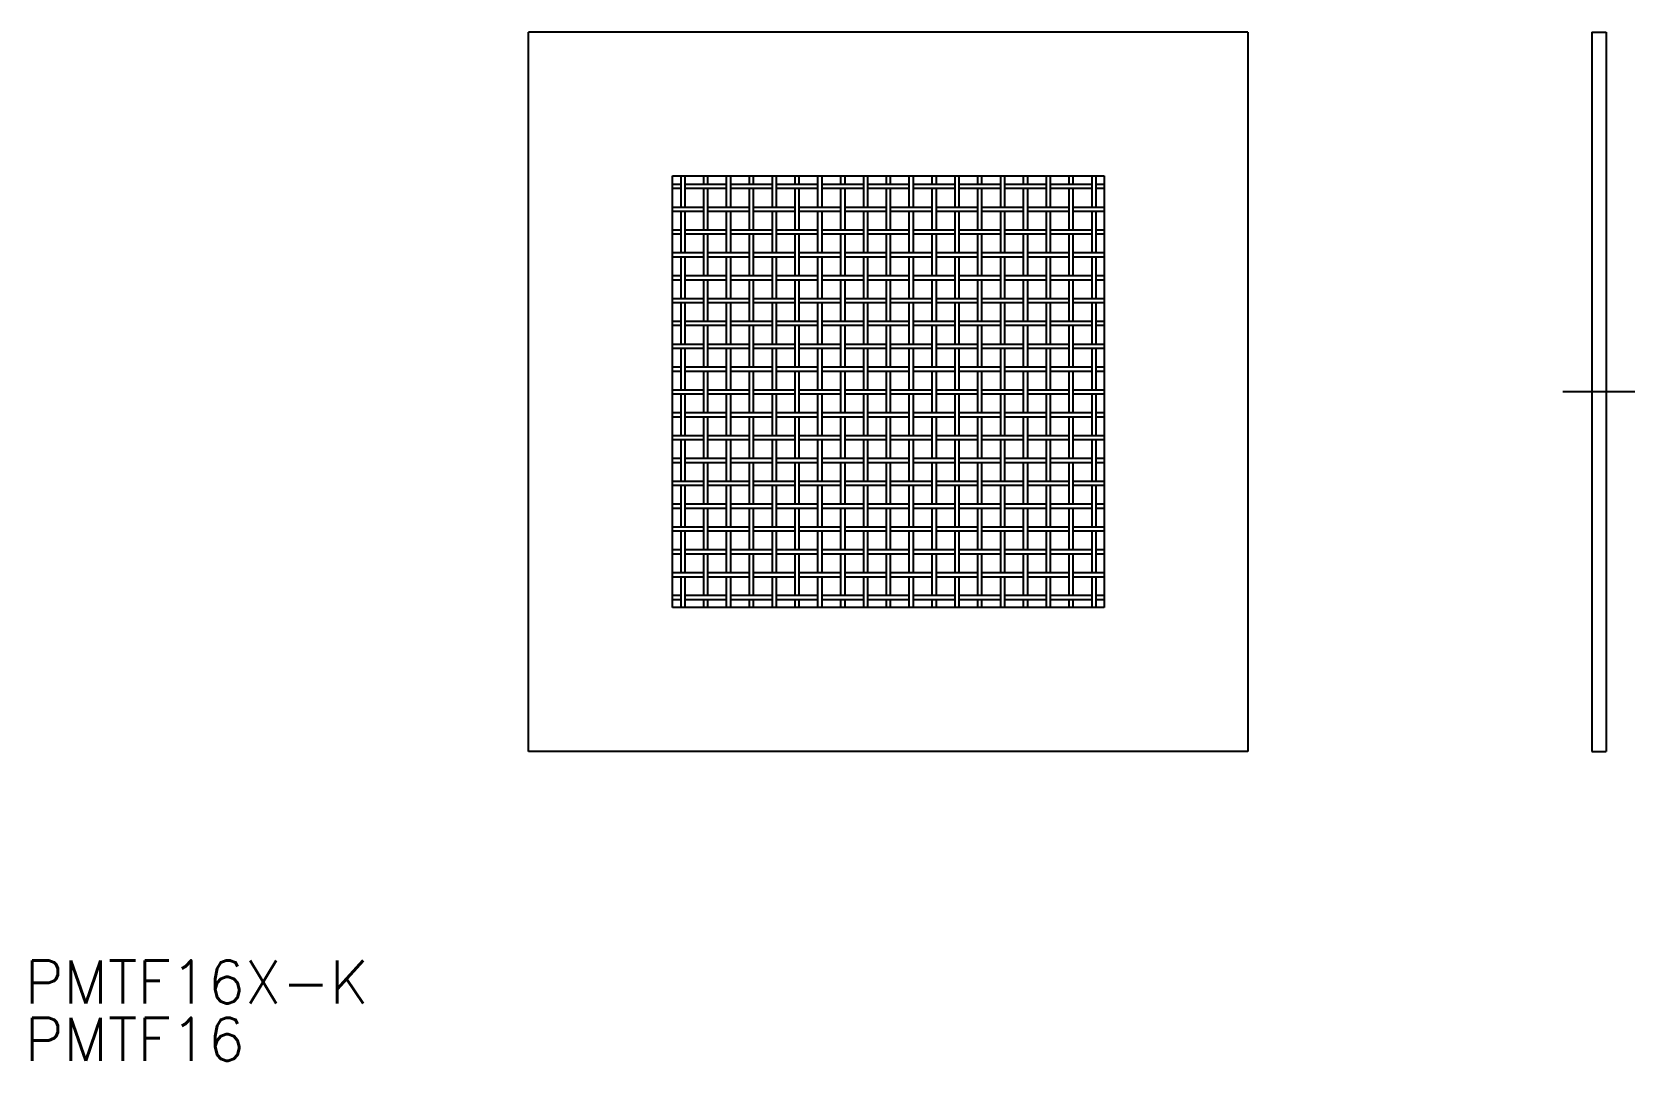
# Model space of a CAD drawing. Extents: x 1 to 112, y 0 to 71.
import ezdxf

# ---------------------------------------------------------------- set-up
doc = ezdxf.new("R2010")
doc.units = 0
doc.linetypes.add('CENTER', pattern=[50.8, 31.75, -6.35, 6.35, -6.35])
doc.layers.get('0').update_dxf_attribs({"linetype": 'CONTINUOUS'})
doc.layers.add('CENTER', color=1, linetype='CENTER')
doc.styles.get("Standard").update_dxf_attribs({"font": 'txt.shx', "height": 3, "bigfont": 'bigfont.shx'})

# ---------------------------------------------------------------- blocks, each defined once
blk = doc.blocks.new('*U3')
at = {"color": 7, "linetype": 'CONTINUOUS'}
blk.add_text('PMTF16X-K', height=3, dxfattribs=at).set_placement((0, 3.99))
blk = doc.blocks.new('*U4')
at = {"color": 7, "linetype": 'CONTINUOUS'}
blk.add_text('PMTF16', height=3, dxfattribs=at).set_placement((0, 0))

msp = doc.modelspace()

# ---------------------------------------------------------------- linework, layer by layer
at = {"color": 7, "linetype": 'CONTINUOUS'}
for p, q in [((85.03, 71.5), (35.03, 71.5)), ((35.03, 21.5), (35.03, 71.5)), ((85.03, 71.5), (85.03, 21.5)), ((108.93, 71.5), (108.93, 21.5)), ((108.93, 71.5), (109.93, 71.5)), ((109.93, 71.5), (109.93, 21.5)), ((45.03, 61.5), (75.03, 61.5)), ((45.03, 31.5), (45.03, 61.5)), ((45.6, 61.5), (45.6, 59.34)), ((45.89, 61.5), (45.89, 59.34)), ((47.18, 61.5), (47.18, 60.93)), ((47.47, 61.5), (47.47, 60.93)), ((48.77, 61.5), (48.77, 59.34)), ((49.06, 61.5), (49.06, 59.34)), ((50.36, 61.5), (50.36, 60.93)), ((50.65, 61.5), (50.65, 60.93)), ((51.95, 61.5), (51.95, 59.34)), ((52.24, 61.5), (52.24, 59.34)), ((53.53, 61.5), (53.53, 60.93)), ((53.82, 61.5), (53.82, 60.93)), ((55.12, 61.5), (55.12, 59.34)), ((55.41, 61.5), (55.41, 59.34)), ((56.71, 61.5), (56.71, 60.93)), ((57, 61.5), (57, 60.93)), ((58.3, 61.5), (58.3, 59.34)), ((58.59, 61.5), (58.59, 59.34)), ((59.88, 61.5), (59.88, 60.93)), ((60.17, 61.5), (60.17, 60.93)), ((61.47, 61.5), (61.47, 59.34)), ((61.76, 61.5), (61.76, 59.34)), ((63.06, 61.5), (63.06, 60.93)), ((63.35, 61.5), (63.35, 60.93)), ((64.65, 61.5), (64.65, 59.34)), ((64.94, 61.5), (64.94, 59.34)), ((66.23, 61.5), (66.23, 60.93)), ((66.52, 61.5), (66.52, 60.93)), ((67.82, 61.5), (67.82, 59.34)), ((68.11, 61.5), (68.11, 59.34)), ((69.41, 61.5), (69.41, 60.93)), ((69.7, 61.5), (69.7, 60.93)), ((71, 61.5), (71, 59.34)), ((71.29, 61.5), (71.29, 59.34)), ((72.58, 61.5), (72.58, 60.93)), ((72.87, 61.5), (72.87, 60.93)), ((74.17, 61.5), (74.17, 59.34)), ((74.46, 61.5), (74.46, 59.34)), ((75.03, 61.5), (75.03, 31.5)), ((45.03, 60.93), (45.6, 60.93)), ((45.03, 60.64), (45.6, 60.64)), ((45.89, 60.93), (48.77, 60.93)), ((45.89, 60.64), (48.77, 60.64)), ((47.18, 60.64), (47.18, 57.76)), ((47.47, 60.64), (47.47, 57.76)), ((49.06, 60.93), (51.95, 60.93)), ((49.06, 60.64), (51.95, 60.64)), ((50.36, 60.64), (50.36, 57.76)), ((50.65, 60.64), (50.65, 57.76)), ((52.24, 60.93), (55.12, 60.93)), ((52.24, 60.64), (55.12, 60.64)), ((53.53, 60.64), (53.53, 57.76)), ((53.82, 60.64), (53.82, 57.76)), ((55.41, 60.93), (58.3, 60.93)), ((55.41, 60.64), (58.3, 60.64)), ((56.71, 60.64), (56.71, 57.76)), ((57, 60.64), (57, 57.76)), ((58.59, 60.93), (61.47, 60.93)), ((58.59, 60.64), (61.47, 60.64)), ((59.88, 60.64), (59.88, 57.76)), ((60.17, 60.64), (60.17, 57.76)), ((61.76, 60.93), (64.65, 60.93)), ((61.76, 60.64), (64.65, 60.64)), ((63.06, 60.64), (63.06, 57.76)), ((63.35, 60.64), (63.35, 57.76)), ((64.94, 60.93), (67.82, 60.93)), ((64.94, 60.64), (67.82, 60.64)), ((66.23, 60.64), (66.23, 57.76)), ((66.52, 60.64), (66.52, 57.76)), ((68.11, 60.93), (71, 60.93)), ((68.11, 60.64), (71, 60.64)), ((69.41, 60.64), (69.41, 57.76)), ((69.7, 60.64), (69.7, 57.76)), ((71.29, 60.93), (74.17, 60.93)), ((71.29, 60.64), (74.17, 60.64)), ((72.58, 60.64), (72.58, 57.76)), ((72.87, 60.64), (72.87, 57.76)), ((74.46, 60.93), (75.03, 60.93)), ((74.46, 60.64), (75.03, 60.64)), ((45.03, 59.34), (47.18, 59.34)), ((45.03, 59.05), (47.18, 59.05)), ((45.6, 59.05), (45.6, 56.17)), ((45.89, 59.05), (45.89, 56.17)), ((47.47, 59.34), (50.36, 59.34)), ((47.47, 59.05), (50.36, 59.05)), ((48.77, 59.05), (48.77, 56.17)), ((49.06, 59.05), (49.06, 56.17)), ((50.65, 59.34), (53.53, 59.34)), ((50.65, 59.05), (53.53, 59.05)), ((51.95, 59.05), (51.95, 56.17)), ((52.24, 59.05), (52.24, 56.17)), ((53.82, 59.34), (56.71, 59.34)), ((53.82, 59.05), (56.71, 59.05)), ((55.12, 59.05), (55.12, 56.17)), ((55.41, 59.05), (55.41, 56.17)), ((57, 59.34), (59.88, 59.34)), ((57, 59.05), (59.88, 59.05)), ((58.3, 59.05), (58.3, 56.17)), ((58.59, 59.05), (58.59, 56.17)), ((60.17, 59.34), (63.06, 59.34)), ((60.17, 59.05), (63.06, 59.05)), ((61.47, 59.05), (61.47, 56.17)), ((61.76, 59.05), (61.76, 56.17)), ((63.35, 59.34), (66.23, 59.34)), ((63.35, 59.05), (66.23, 59.05)), ((64.65, 59.05), (64.65, 56.17)), ((64.94, 59.05), (64.94, 56.17)), ((66.52, 59.34), (69.41, 59.34)), ((66.52, 59.05), (69.41, 59.05)), ((67.82, 59.05), (67.82, 56.17)), ((68.11, 59.05), (68.11, 56.17)), ((69.7, 59.34), (72.58, 59.34)), ((69.7, 59.05), (72.58, 59.05)), ((71, 59.05), (71, 56.17)), ((71.29, 59.05), (71.29, 56.17)), ((72.87, 59.34), (75.03, 59.34)), ((72.87, 59.05), (75.03, 59.05)), ((74.17, 59.05), (74.17, 56.17)), ((74.46, 59.05), (74.46, 56.17)), ((45.03, 57.76), (45.6, 57.76)), ((45.03, 57.47), (45.6, 57.47)), ((45.89, 57.76), (48.77, 57.76)), ((45.89, 57.47), (48.77, 57.47)), ((47.18, 57.47), (47.18, 54.58)), ((47.47, 57.47), (47.47, 54.58)), ((49.06, 57.76), (51.95, 57.76)), ((49.06, 57.47), (51.95, 57.47)), ((50.36, 57.47), (50.36, 54.58)), ((50.65, 57.47), (50.65, 54.58)), ((52.24, 57.76), (55.12, 57.76)), ((52.24, 57.47), (55.12, 57.47)), ((53.53, 57.47), (53.53, 54.58)), ((53.82, 57.47), (53.82, 54.58)), ((55.41, 57.76), (58.3, 57.76)), ((55.41, 57.47), (58.3, 57.47)), ((56.71, 57.47), (56.71, 54.58)), ((57, 57.47), (57, 54.58)), ((58.59, 57.76), (61.47, 57.76)), ((58.59, 57.47), (61.47, 57.47)), ((59.88, 57.47), (59.88, 54.58)), ((60.17, 57.47), (60.17, 54.58)), ((61.76, 57.76), (64.65, 57.76)), ((61.76, 57.47), (64.65, 57.47)), ((63.06, 57.47), (63.06, 54.58)), ((63.35, 57.47), (63.35, 54.58)), ((64.94, 57.76), (67.82, 57.76)), ((64.94, 57.47), (67.82, 57.47)), ((66.23, 57.47), (66.23, 54.58)), ((66.52, 57.47), (66.52, 54.58)), ((68.11, 57.76), (71, 57.76)), ((68.11, 57.47), (71, 57.47)), ((69.41, 57.47), (69.41, 54.58)), ((69.7, 57.47), (69.7, 54.58)), ((71.29, 57.76), (74.17, 57.76)), ((71.29, 57.47), (74.17, 57.47)), ((72.58, 57.47), (72.58, 54.58)), ((72.87, 57.47), (72.87, 54.58)), ((74.46, 57.76), (75.03, 57.76)), ((74.46, 57.47), (75.03, 57.47)), ((45.03, 56.17), (47.18, 56.17)), ((45.03, 55.88), (47.18, 55.88)), ((45.6, 55.88), (45.6, 52.99)), ((45.89, 55.88), (45.89, 52.99)), ((47.47, 56.17), (50.36, 56.17)), ((47.47, 55.88), (50.36, 55.88)), ((48.77, 55.88), (48.77, 52.99)), ((49.06, 55.88), (49.06, 52.99)), ((50.65, 56.17), (53.53, 56.17)), ((50.65, 55.88), (53.53, 55.88)), ((51.95, 55.88), (51.95, 52.99)), ((52.24, 55.88), (52.24, 52.99)), ((53.82, 56.17), (56.71, 56.17)), ((53.82, 55.88), (56.71, 55.88)), ((55.12, 55.88), (55.12, 52.99)), ((55.41, 55.88), (55.41, 52.99)), ((57, 56.17), (59.88, 56.17)), ((57, 55.88), (59.88, 55.88)), ((58.3, 55.88), (58.3, 52.99)), ((58.59, 55.88), (58.59, 52.99)), ((60.17, 56.17), (63.06, 56.17)), ((60.17, 55.88), (63.06, 55.88)), ((61.47, 55.88), (61.47, 52.99)), ((61.76, 55.88), (61.76, 52.99)), ((63.35, 56.17), (66.23, 56.17)), ((63.35, 55.88), (66.23, 55.88)), ((64.65, 55.88), (64.65, 52.99)), ((64.94, 55.88), (64.94, 52.99)), ((66.52, 56.17), (69.41, 56.17)), ((66.52, 55.88), (69.41, 55.88)), ((67.82, 55.88), (67.82, 52.99)), ((68.11, 55.88), (68.11, 52.99)), ((69.7, 56.17), (72.58, 56.17)), ((69.7, 55.88), (72.58, 55.88)), ((71, 55.88), (71, 52.99)), ((71.29, 55.88), (71.29, 52.99)), ((72.87, 56.17), (75.03, 56.17)), ((72.87, 55.88), (75.03, 55.88)), ((74.17, 55.88), (74.17, 52.99)), ((74.46, 55.88), (74.46, 52.99)), ((45.03, 54.58), (45.6, 54.58)), ((45.03, 54.29), (45.6, 54.29)), ((45.89, 54.58), (48.77, 54.58)), ((45.89, 54.29), (48.77, 54.29)), ((47.18, 54.29), (47.18, 51.41)), ((47.47, 54.29), (47.47, 51.41)), ((49.06, 54.58), (51.95, 54.58)), ((49.06, 54.29), (51.95, 54.29)), ((50.36, 54.29), (50.36, 51.41)), ((50.65, 54.29), (50.65, 51.41)), ((52.24, 54.58), (55.12, 54.58)), ((52.24, 54.29), (55.12, 54.29)), ((53.53, 54.29), (53.53, 51.41)), ((53.82, 54.29), (53.82, 51.41)), ((55.41, 54.58), (58.3, 54.58)), ((55.41, 54.29), (58.3, 54.29)), ((56.71, 54.29), (56.71, 51.41)), ((57, 54.29), (57, 51.41)), ((58.59, 54.58), (61.47, 54.58)), ((58.59, 54.29), (61.47, 54.29)), ((59.88, 54.29), (59.88, 51.41)), ((60.17, 54.29), (60.17, 51.41)), ((61.76, 54.58), (64.65, 54.58)), ((61.76, 54.29), (64.65, 54.29)), ((63.06, 54.29), (63.06, 51.41)), ((63.35, 54.29), (63.35, 51.41)), ((64.94, 54.58), (67.82, 54.58)), ((64.94, 54.29), (67.82, 54.29)), ((66.23, 54.29), (66.23, 51.41)), ((66.52, 54.29), (66.52, 51.41)), ((68.11, 54.58), (71, 54.58)), ((68.11, 54.29), (71, 54.29)), ((69.41, 54.29), (69.41, 51.41)), ((69.7, 54.29), (69.7, 51.41)), ((71.29, 54.58), (74.17, 54.58)), ((71.29, 54.29), (74.17, 54.29)), ((72.58, 54.29), (72.58, 51.41)), ((72.87, 54.29), (72.87, 51.41)), ((74.46, 54.58), (75.03, 54.58)), ((74.46, 54.29), (75.03, 54.29)), ((45.03, 52.99), (47.18, 52.99)), ((45.03, 52.7), (47.18, 52.7)), ((45.6, 52.7), (45.6, 49.82)), ((45.89, 52.7), (45.89, 49.82)), ((47.47, 52.99), (50.36, 52.99)), ((47.47, 52.7), (50.36, 52.7)), ((48.77, 52.7), (48.77, 49.82)), ((49.06, 52.7), (49.06, 49.82)), ((50.65, 52.99), (53.53, 52.99)), ((50.65, 52.7), (53.53, 52.7)), ((51.95, 52.7), (51.95, 49.82)), ((52.24, 52.7), (52.24, 49.82)), ((53.82, 52.99), (56.71, 52.99)), ((53.82, 52.7), (56.71, 52.7)), ((55.12, 52.7), (55.12, 49.82)), ((55.41, 52.7), (55.41, 49.82)), ((57, 52.99), (59.88, 52.99)), ((57, 52.7), (59.88, 52.7)), ((58.3, 52.7), (58.3, 49.82)), ((58.59, 52.7), (58.59, 49.82)), ((60.17, 52.99), (63.06, 52.99)), ((60.17, 52.7), (63.06, 52.7)), ((61.47, 52.7), (61.47, 49.82)), ((61.76, 52.7), (61.76, 49.82)), ((63.35, 52.99), (66.23, 52.99)), ((63.35, 52.7), (66.23, 52.7)), ((64.65, 52.7), (64.65, 49.82)), ((64.94, 52.7), (64.94, 49.82)), ((66.52, 52.99), (69.41, 52.99)), ((66.52, 52.7), (69.41, 52.7)), ((67.82, 52.7), (67.82, 49.82)), ((68.11, 52.7), (68.11, 49.82)), ((69.7, 52.99), (72.58, 52.99)), ((69.7, 52.7), (72.58, 52.7)), ((71, 52.7), (71, 49.82)), ((71.29, 52.7), (71.29, 49.82)), ((72.87, 52.99), (75.03, 52.99)), ((72.87, 52.7), (75.03, 52.7)), ((74.17, 52.7), (74.17, 49.82)), ((74.46, 52.7), (74.46, 49.82)), ((45.03, 51.41), (45.6, 51.41)), ((45.89, 51.41), (48.77, 51.41)), ((49.06, 51.41), (51.95, 51.41)), ((52.24, 51.41), (55.12, 51.41)), ((55.41, 51.41), (58.3, 51.41)), ((58.59, 51.41), (61.47, 51.41)), ((61.76, 51.41), (64.65, 51.41)), ((64.94, 51.41), (67.82, 51.41)), ((68.11, 51.41), (71, 51.41)), ((71.29, 51.41), (74.17, 51.41)), ((74.46, 51.41), (75.03, 51.41)), ((45.03, 51.12), (45.6, 51.12)), ((45.89, 51.12), (48.77, 51.12)), ((47.18, 51.12), (47.18, 48.23)), ((47.47, 51.12), (47.47, 48.23)), ((49.06, 51.12), (51.95, 51.12)), ((50.36, 51.12), (50.36, 48.23)), ((50.65, 51.12), (50.65, 48.23)), ((52.24, 51.12), (55.12, 51.12)), ((53.53, 51.12), (53.53, 48.23)), ((53.82, 51.12), (53.82, 48.23)), ((55.41, 51.12), (58.3, 51.12)), ((56.71, 51.12), (56.71, 48.23)), ((57, 51.12), (57, 48.23)), ((58.59, 51.12), (61.47, 51.12)), ((59.88, 51.12), (59.88, 48.23)), ((60.17, 51.12), (60.17, 48.23)), ((61.76, 51.12), (64.65, 51.12)), ((63.06, 51.12), (63.06, 48.23)), ((63.35, 51.12), (63.35, 48.23)), ((64.94, 51.12), (67.82, 51.12)), ((66.23, 51.12), (66.23, 48.23)), ((66.52, 51.12), (66.52, 48.23)), ((68.11, 51.12), (71, 51.12)), ((69.41, 51.12), (69.41, 48.23)), ((69.7, 51.12), (69.7, 48.23)), ((71.29, 51.12), (74.17, 51.12)), ((72.58, 51.12), (72.58, 48.23)), ((72.87, 51.12), (72.87, 48.23)), ((74.46, 51.12), (75.03, 51.12)), ((45.03, 49.82), (47.18, 49.82)), ((45.03, 49.53), (47.18, 49.53)), ((45.6, 49.53), (45.6, 46.64)), ((45.89, 49.53), (45.89, 46.64)), ((47.47, 49.82), (50.36, 49.82)), ((47.47, 49.53), (50.36, 49.53)), ((48.77, 49.53), (48.77, 46.64)), ((49.06, 49.53), (49.06, 46.64)), ((50.65, 49.82), (53.53, 49.82)), ((50.65, 49.53), (53.53, 49.53)), ((51.95, 49.53), (51.95, 46.64)), ((52.24, 49.53), (52.24, 46.64)), ((53.82, 49.82), (56.71, 49.82)), ((53.82, 49.53), (56.71, 49.53)), ((55.12, 49.53), (55.12, 46.64)), ((55.41, 49.53), (55.41, 46.64)), ((57, 49.82), (59.88, 49.82)), ((57, 49.53), (59.88, 49.53)), ((58.3, 49.53), (58.3, 46.64)), ((58.59, 49.53), (58.59, 46.64)), ((60.17, 49.82), (63.06, 49.82)), ((60.17, 49.53), (63.06, 49.53)), ((61.47, 49.53), (61.47, 46.64)), ((61.76, 49.53), (61.76, 46.64)), ((63.35, 49.82), (66.23, 49.82)), ((63.35, 49.53), (66.23, 49.53)), ((64.65, 49.53), (64.65, 46.64)), ((64.94, 49.53), (64.94, 46.64)), ((66.52, 49.82), (69.41, 49.82)), ((66.52, 49.53), (69.41, 49.53)), ((67.82, 49.53), (67.82, 46.64)), ((68.11, 49.53), (68.11, 46.64)), ((69.7, 49.82), (72.58, 49.82)), ((69.7, 49.53), (72.58, 49.53)), ((71, 49.53), (71, 46.64)), ((71.29, 49.53), (71.29, 46.64)), ((72.87, 49.82), (75.03, 49.82)), ((72.87, 49.53), (75.03, 49.53)), ((74.17, 49.53), (74.17, 46.64)), ((74.46, 49.53), (74.46, 46.64)), ((45.03, 48.23), (45.6, 48.23)), ((45.03, 47.94), (45.6, 47.94)), ((45.89, 48.23), (48.77, 48.23)), ((45.89, 47.94), (48.77, 47.94)), ((47.18, 47.94), (47.18, 45.06)), ((47.47, 47.94), (47.47, 45.06)), ((49.06, 48.23), (51.95, 48.23)), ((49.06, 47.94), (51.95, 47.94)), ((50.36, 47.94), (50.36, 45.06)), ((50.65, 47.94), (50.65, 45.06)), ((52.24, 48.23), (55.12, 48.23)), ((52.24, 47.94), (55.12, 47.94)), ((53.53, 47.94), (53.53, 45.06)), ((53.82, 47.94), (53.82, 45.06)), ((55.41, 48.23), (58.3, 48.23)), ((55.41, 47.94), (58.3, 47.94)), ((56.71, 47.94), (56.71, 45.06)), ((57, 47.94), (57, 45.06)), ((58.59, 48.23), (61.47, 48.23)), ((58.59, 47.94), (61.47, 47.94)), ((59.88, 47.94), (59.88, 45.06)), ((60.17, 47.94), (60.17, 45.06)), ((61.76, 48.23), (64.65, 48.23)), ((61.76, 47.94), (64.65, 47.94)), ((63.06, 47.94), (63.06, 45.06)), ((63.35, 47.94), (63.35, 45.06)), ((64.94, 48.23), (67.82, 48.23)), ((64.94, 47.94), (67.82, 47.94)), ((66.23, 47.94), (66.23, 45.06)), ((66.52, 47.94), (66.52, 45.06)), ((68.11, 48.23), (71, 48.23)), ((68.11, 47.94), (71, 47.94)), ((69.41, 47.94), (69.41, 45.06)), ((69.7, 47.94), (69.7, 45.06)), ((71.29, 48.23), (74.17, 48.23)), ((71.29, 47.94), (74.17, 47.94)), ((72.58, 47.94), (72.58, 45.06)), ((72.87, 47.94), (72.87, 45.06)), ((74.46, 48.23), (75.03, 48.23)), ((74.46, 47.94), (75.03, 47.94)), ((45.03, 46.64), (47.18, 46.64)), ((45.03, 46.35), (47.18, 46.35)), ((45.6, 46.35), (45.6, 43.47)), ((45.89, 46.35), (45.89, 43.47)), ((47.47, 46.64), (50.36, 46.64)), ((47.47, 46.35), (50.36, 46.35)), ((48.77, 46.35), (48.77, 43.47)), ((49.06, 46.35), (49.06, 43.47)), ((50.65, 46.64), (53.53, 46.64)), ((50.65, 46.35), (53.53, 46.35)), ((51.95, 46.35), (51.95, 43.47)), ((52.24, 46.35), (52.24, 43.47)), ((53.82, 46.64), (56.71, 46.64)), ((53.82, 46.35), (56.71, 46.35)), ((55.12, 46.35), (55.12, 43.47)), ((55.41, 46.35), (55.41, 43.47)), ((57, 46.64), (59.88, 46.64)), ((57, 46.35), (59.88, 46.35)), ((58.3, 46.35), (58.3, 43.47)), ((58.59, 46.35), (58.59, 43.47)), ((60.17, 46.64), (63.06, 46.64)), ((60.17, 46.35), (63.06, 46.35)), ((61.47, 46.35), (61.47, 43.47)), ((61.76, 46.35), (61.76, 43.47)), ((63.35, 46.64), (66.23, 46.64)), ((63.35, 46.35), (66.23, 46.35)), ((64.65, 46.35), (64.65, 43.47)), ((64.94, 46.35), (64.94, 43.47)), ((66.52, 46.64), (69.41, 46.64)), ((66.52, 46.35), (69.41, 46.35)), ((67.82, 46.35), (67.82, 43.47)), ((68.11, 46.35), (68.11, 43.47)), ((69.7, 46.64), (72.58, 46.64)), ((69.7, 46.35), (72.58, 46.35)), ((71, 46.35), (71, 43.47)), ((71.29, 46.35), (71.29, 43.47)), ((72.87, 46.64), (75.03, 46.64)), ((72.87, 46.35), (75.03, 46.35)), ((74.17, 46.35), (74.17, 43.47)), ((74.46, 46.35), (74.46, 43.47)), ((45.03, 45.06), (45.6, 45.06)), ((45.03, 44.77), (45.6, 44.77)), ((45.89, 45.06), (48.77, 45.06)), ((45.89, 44.77), (48.77, 44.77)), ((47.18, 44.77), (47.18, 41.88)), ((47.47, 44.77), (47.47, 41.88)), ((49.06, 45.06), (51.95, 45.06)), ((49.06, 44.77), (51.95, 44.77)), ((50.36, 44.77), (50.36, 41.88)), ((50.65, 44.77), (50.65, 41.88)), ((52.24, 45.06), (55.12, 45.06)), ((52.24, 44.77), (55.12, 44.77)), ((53.53, 44.77), (53.53, 41.88)), ((53.82, 44.77), (53.82, 41.88)), ((55.41, 45.06), (58.3, 45.06)), ((55.41, 44.77), (58.3, 44.77)), ((56.71, 44.77), (56.71, 41.88)), ((57, 44.77), (57, 41.88)), ((58.59, 45.06), (61.47, 45.06)), ((58.59, 44.77), (61.47, 44.77)), ((59.88, 44.77), (59.88, 41.88)), ((60.17, 44.77), (60.17, 41.88)), ((61.76, 45.06), (64.65, 45.06)), ((61.76, 44.77), (64.65, 44.77)), ((63.06, 44.77), (63.06, 41.88)), ((63.35, 44.77), (63.35, 41.88)), ((64.94, 45.06), (67.82, 45.06)), ((64.94, 44.77), (67.82, 44.77)), ((66.23, 44.77), (66.23, 41.88)), ((66.52, 44.77), (66.52, 41.88)), ((68.11, 45.06), (71, 45.06)), ((68.11, 44.77), (71, 44.77)), ((69.41, 44.77), (69.41, 41.88)), ((69.7, 44.77), (69.7, 41.88)), ((71.29, 45.06), (74.17, 45.06)), ((71.29, 44.77), (74.17, 44.77)), ((72.58, 44.77), (72.58, 41.88)), ((72.87, 44.77), (72.87, 41.88)), ((74.46, 45.06), (75.03, 45.06)), ((74.46, 44.77), (75.03, 44.77)), ((45.03, 43.47), (47.18, 43.47)), ((47.47, 43.47), (50.36, 43.47)), ((50.65, 43.47), (53.53, 43.47)), ((53.82, 43.47), (56.71, 43.47)), ((57, 43.47), (59.88, 43.47)), ((60.17, 43.47), (63.06, 43.47)), ((63.35, 43.47), (66.23, 43.47)), ((66.52, 43.47), (69.41, 43.47)), ((69.7, 43.47), (72.58, 43.47)), ((72.87, 43.47), (75.03, 43.47)), ((45.03, 43.18), (47.18, 43.18)), ((45.6, 43.18), (45.6, 40.29)), ((45.89, 43.18), (45.89, 40.29)), ((47.47, 43.18), (50.36, 43.18)), ((48.77, 43.18), (48.77, 40.29)), ((49.06, 43.18), (49.06, 40.29)), ((50.65, 43.18), (53.53, 43.18)), ((51.95, 43.18), (51.95, 40.29)), ((52.24, 43.18), (52.24, 40.29)), ((53.82, 43.18), (56.71, 43.18)), ((55.12, 43.18), (55.12, 40.29)), ((55.41, 43.18), (55.41, 40.29)), ((57, 43.18), (59.88, 43.18)), ((58.3, 43.18), (58.3, 40.29)), ((58.59, 43.18), (58.59, 40.29)), ((60.17, 43.18), (63.06, 43.18)), ((61.47, 43.18), (61.47, 40.29)), ((61.76, 43.18), (61.76, 40.29)), ((63.35, 43.18), (66.23, 43.18)), ((64.65, 43.18), (64.65, 40.29)), ((64.94, 43.18), (64.94, 40.29)), ((66.52, 43.18), (69.41, 43.18)), ((67.82, 43.18), (67.82, 40.29)), ((68.11, 43.18), (68.11, 40.29)), ((69.7, 43.18), (72.58, 43.18)), ((71, 43.18), (71, 40.29)), ((71.29, 43.18), (71.29, 40.29)), ((72.87, 43.18), (75.03, 43.18)), ((74.17, 43.18), (74.17, 40.29)), ((74.46, 43.18), (74.46, 40.29)), ((45.03, 41.88), (45.6, 41.88)), ((45.03, 41.59), (45.6, 41.59)), ((45.89, 41.88), (48.77, 41.88)), ((45.89, 41.59), (48.77, 41.59)), ((47.18, 41.59), (47.18, 38.71)), ((47.47, 41.59), (47.47, 38.71)), ((49.06, 41.88), (51.95, 41.88)), ((49.06, 41.59), (51.95, 41.59)), ((50.36, 41.59), (50.36, 38.71)), ((50.65, 41.59), (50.65, 38.71)), ((52.24, 41.88), (55.12, 41.88)), ((52.24, 41.59), (55.12, 41.59)), ((53.53, 41.59), (53.53, 38.71)), ((53.82, 41.59), (53.82, 38.71)), ((55.41, 41.88), (58.3, 41.88)), ((55.41, 41.59), (58.3, 41.59)), ((56.71, 41.59), (56.71, 38.71)), ((57, 41.59), (57, 38.71)), ((58.59, 41.88), (61.47, 41.88)), ((58.59, 41.59), (61.47, 41.59)), ((59.88, 41.59), (59.88, 38.71)), ((60.17, 41.59), (60.17, 38.71)), ((61.76, 41.88), (64.65, 41.88)), ((61.76, 41.59), (64.65, 41.59)), ((63.06, 41.59), (63.06, 38.71)), ((63.35, 41.59), (63.35, 38.71)), ((64.94, 41.88), (67.82, 41.88)), ((64.94, 41.59), (67.82, 41.59)), ((66.23, 41.59), (66.23, 38.71)), ((66.52, 41.59), (66.52, 38.71)), ((68.11, 41.88), (71, 41.88)), ((68.11, 41.59), (71, 41.59)), ((69.41, 41.59), (69.41, 38.71)), ((69.7, 41.59), (69.7, 38.71)), ((71.29, 41.88), (74.17, 41.88)), ((71.29, 41.59), (74.17, 41.59)), ((72.58, 41.59), (72.58, 38.71)), ((72.87, 41.59), (72.87, 38.71)), ((74.46, 41.88), (75.03, 41.88)), ((74.46, 41.59), (75.03, 41.59)), ((45.03, 40.29), (47.18, 40.29)), ((47.47, 40.29), (50.36, 40.29)), ((50.65, 40.29), (53.53, 40.29)), ((53.82, 40.29), (56.71, 40.29)), ((57, 40.29), (59.88, 40.29)), ((60.17, 40.29), (63.06, 40.29)), ((63.35, 40.29), (66.23, 40.29)), ((66.52, 40.29), (69.41, 40.29)), ((69.7, 40.29), (72.58, 40.29)), ((72.87, 40.29), (75.03, 40.29)), ((45.03, 40), (47.18, 40)), ((45.6, 40), (45.6, 37.12)), ((45.89, 40), (45.89, 37.12)), ((47.47, 40), (50.36, 40)), ((48.77, 40), (48.77, 37.12)), ((49.06, 40), (49.06, 37.12)), ((50.65, 40), (53.53, 40)), ((51.95, 40), (51.95, 37.12)), ((52.24, 40), (52.24, 37.12)), ((53.82, 40), (56.71, 40)), ((55.12, 40), (55.12, 37.12)), ((55.41, 40), (55.41, 37.12)), ((57, 40), (59.88, 40)), ((58.3, 40), (58.3, 37.12)), ((58.59, 40), (58.59, 37.12)), ((60.17, 40), (63.06, 40)), ((61.47, 40), (61.47, 37.12)), ((61.76, 40), (61.76, 37.12)), ((63.35, 40), (66.23, 40)), ((64.65, 40), (64.65, 37.12)), ((64.94, 40), (64.94, 37.12)), ((66.52, 40), (69.41, 40)), ((67.82, 40), (67.82, 37.12)), ((68.11, 40), (68.11, 37.12)), ((69.7, 40), (72.58, 40)), ((71, 40), (71, 37.12)), ((71.29, 40), (71.29, 37.12)), ((72.87, 40), (75.03, 40)), ((74.17, 40), (74.17, 37.12)), ((74.46, 40), (74.46, 37.12)), ((45.03, 38.71), (45.6, 38.71)), ((45.03, 38.42), (45.6, 38.42)), ((45.89, 38.71), (48.77, 38.71)), ((45.89, 38.42), (48.77, 38.42)), ((47.18, 38.42), (47.18, 35.53)), ((47.47, 38.42), (47.47, 35.53)), ((49.06, 38.71), (51.95, 38.71)), ((49.06, 38.42), (51.95, 38.42)), ((50.36, 38.42), (50.36, 35.53)), ((50.65, 38.42), (50.65, 35.53)), ((52.24, 38.71), (55.12, 38.71)), ((52.24, 38.42), (55.12, 38.42)), ((53.53, 38.42), (53.53, 35.53)), ((53.82, 38.42), (53.82, 35.53)), ((55.41, 38.71), (58.3, 38.71)), ((55.41, 38.42), (58.3, 38.42)), ((56.71, 38.42), (56.71, 35.53)), ((57, 38.42), (57, 35.53)), ((58.59, 38.71), (61.47, 38.71)), ((58.59, 38.42), (61.47, 38.42)), ((59.88, 38.42), (59.88, 35.53)), ((60.17, 38.42), (60.17, 35.53)), ((61.76, 38.71), (64.65, 38.71)), ((61.76, 38.42), (64.65, 38.42)), ((63.06, 38.42), (63.06, 35.53)), ((63.35, 38.42), (63.35, 35.53)), ((64.94, 38.71), (67.82, 38.71)), ((64.94, 38.42), (67.82, 38.42)), ((66.23, 38.42), (66.23, 35.53)), ((66.52, 38.42), (66.52, 35.53)), ((68.11, 38.71), (71, 38.71)), ((68.11, 38.42), (71, 38.42)), ((69.41, 38.42), (69.41, 35.53)), ((69.7, 38.42), (69.7, 35.53)), ((71.29, 38.71), (74.17, 38.71)), ((71.29, 38.42), (74.17, 38.42)), ((72.58, 38.42), (72.58, 35.53)), ((72.87, 38.42), (72.87, 35.53)), ((74.46, 38.71), (75.03, 38.71)), ((74.46, 38.42), (75.03, 38.42)), ((45.03, 37.12), (47.18, 37.12)), ((45.03, 36.83), (47.18, 36.83)), ((45.6, 36.83), (45.6, 33.94)), ((45.89, 36.83), (45.89, 33.94)), ((47.47, 37.12), (50.36, 37.12)), ((47.47, 36.83), (50.36, 36.83)), ((48.77, 36.83), (48.77, 33.94)), ((49.06, 36.83), (49.06, 33.94)), ((50.65, 37.12), (53.53, 37.12)), ((50.65, 36.83), (53.53, 36.83)), ((51.95, 36.83), (51.95, 33.94)), ((52.24, 36.83), (52.24, 33.94)), ((53.82, 37.12), (56.71, 37.12)), ((53.82, 36.83), (56.71, 36.83)), ((55.12, 36.83), (55.12, 33.94)), ((55.41, 36.83), (55.41, 33.94)), ((57, 37.12), (59.88, 37.12)), ((57, 36.83), (59.88, 36.83)), ((58.3, 36.83), (58.3, 33.94)), ((58.59, 36.83), (58.59, 33.94)), ((60.17, 37.12), (63.06, 37.12)), ((60.17, 36.83), (63.06, 36.83)), ((61.47, 36.83), (61.47, 33.94)), ((61.76, 36.83), (61.76, 33.94)), ((63.35, 37.12), (66.23, 37.12)), ((63.35, 36.83), (66.23, 36.83)), ((64.65, 36.83), (64.65, 33.94)), ((64.94, 36.83), (64.94, 33.94)), ((66.52, 37.12), (69.41, 37.12)), ((66.52, 36.83), (69.41, 36.83)), ((67.82, 36.83), (67.82, 33.94)), ((68.11, 36.83), (68.11, 33.94)), ((69.7, 37.12), (72.58, 37.12)), ((69.7, 36.83), (72.58, 36.83)), ((71, 36.83), (71, 33.94)), ((71.29, 36.83), (71.29, 33.94)), ((72.87, 37.12), (75.03, 37.12)), ((72.87, 36.83), (75.03, 36.83)), ((74.17, 36.83), (74.17, 33.94)), ((74.46, 36.83), (74.46, 33.94)), ((45.03, 35.53), (45.6, 35.53)), ((45.03, 35.24), (45.6, 35.24)), ((45.89, 35.53), (48.77, 35.53)), ((45.89, 35.24), (48.77, 35.24)), ((47.18, 35.24), (47.18, 32.36)), ((47.47, 35.24), (47.47, 32.36)), ((49.06, 35.53), (51.95, 35.53)), ((49.06, 35.24), (51.95, 35.24)), ((50.36, 35.24), (50.36, 32.36)), ((50.65, 35.24), (50.65, 32.36)), ((52.24, 35.53), (55.12, 35.53)), ((52.24, 35.24), (55.12, 35.24)), ((53.53, 35.24), (53.53, 32.36)), ((53.82, 35.24), (53.82, 32.36)), ((55.41, 35.53), (58.3, 35.53)), ((55.41, 35.24), (58.3, 35.24)), ((56.71, 35.24), (56.71, 32.36)), ((57, 35.24), (57, 32.36)), ((58.59, 35.53), (61.47, 35.53)), ((58.59, 35.24), (61.47, 35.24)), ((59.88, 35.24), (59.88, 32.36)), ((60.17, 35.24), (60.17, 32.36)), ((61.76, 35.53), (64.65, 35.53)), ((61.76, 35.24), (64.65, 35.24)), ((63.06, 35.24), (63.06, 32.36)), ((63.35, 35.24), (63.35, 32.36)), ((64.94, 35.53), (67.82, 35.53)), ((64.94, 35.24), (67.82, 35.24)), ((66.23, 35.24), (66.23, 32.36)), ((66.52, 35.24), (66.52, 32.36)), ((68.11, 35.53), (71, 35.53)), ((68.11, 35.24), (71, 35.24)), ((69.41, 35.24), (69.41, 32.36)), ((69.7, 35.24), (69.7, 32.36)), ((71.29, 35.53), (74.17, 35.53)), ((71.29, 35.24), (74.17, 35.24)), ((72.58, 35.24), (72.58, 32.36)), ((72.87, 35.24), (72.87, 32.36)), ((74.46, 35.53), (75.03, 35.53)), ((74.46, 35.24), (75.03, 35.24)), ((45.03, 33.94), (47.18, 33.94)), ((45.03, 33.65), (47.18, 33.65)), ((45.6, 33.65), (45.6, 31.5)), ((45.89, 33.65), (45.89, 31.5)), ((47.47, 33.94), (50.36, 33.94)), ((47.47, 33.65), (50.36, 33.65)), ((48.77, 33.65), (48.77, 31.5)), ((49.06, 33.65), (49.06, 31.5)), ((50.65, 33.94), (53.53, 33.94)), ((50.65, 33.65), (53.53, 33.65)), ((51.95, 33.65), (51.95, 31.5)), ((52.24, 33.65), (52.24, 31.5)), ((53.82, 33.94), (56.71, 33.94)), ((53.82, 33.65), (56.71, 33.65)), ((55.12, 33.65), (55.12, 31.5)), ((55.41, 33.65), (55.41, 31.5)), ((57, 33.94), (59.88, 33.94)), ((57, 33.65), (59.88, 33.65)), ((58.3, 33.65), (58.3, 31.5)), ((58.59, 33.65), (58.59, 31.5)), ((60.17, 33.94), (63.06, 33.94)), ((60.17, 33.65), (63.06, 33.65)), ((61.47, 33.65), (61.47, 31.5)), ((61.76, 33.65), (61.76, 31.5)), ((63.35, 33.94), (66.23, 33.94)), ((63.35, 33.65), (66.23, 33.65)), ((64.65, 33.65), (64.65, 31.5)), ((64.94, 33.65), (64.94, 31.5)), ((66.52, 33.94), (69.41, 33.94)), ((66.52, 33.65), (69.41, 33.65)), ((67.82, 33.65), (67.82, 31.5)), ((68.11, 33.65), (68.11, 31.5)), ((69.7, 33.94), (72.58, 33.94)), ((69.7, 33.65), (72.58, 33.65)), ((71, 33.65), (71, 31.5)), ((71.29, 33.65), (71.29, 31.5)), ((72.87, 33.94), (75.03, 33.94)), ((72.87, 33.65), (75.03, 33.65)), ((74.17, 33.65), (74.17, 31.5)), ((74.46, 33.65), (74.46, 31.5)), ((45.03, 32.36), (45.6, 32.36)), ((45.89, 32.36), (48.77, 32.36)), ((49.06, 32.36), (51.95, 32.36)), ((52.24, 32.36), (55.12, 32.36)), ((55.41, 32.36), (58.3, 32.36)), ((58.59, 32.36), (61.47, 32.36)), ((61.76, 32.36), (64.65, 32.36)), ((64.94, 32.36), (67.82, 32.36)), ((68.11, 32.36), (71, 32.36)), ((71.29, 32.36), (74.17, 32.36)), ((74.46, 32.36), (75.03, 32.36)), ((45.03, 32.07), (45.6, 32.07)), ((75.03, 31.5), (45.03, 31.5)), ((45.89, 32.07), (48.77, 32.07)), ((47.18, 32.07), (47.18, 31.5)), ((47.47, 32.07), (47.47, 31.5)), ((49.06, 32.07), (51.95, 32.07)), ((50.36, 32.07), (50.36, 31.5)), ((50.65, 32.07), (50.65, 31.5)), ((52.24, 32.07), (55.12, 32.07)), ((53.53, 32.07), (53.53, 31.5)), ((53.82, 32.07), (53.82, 31.5)), ((55.41, 32.07), (58.3, 32.07)), ((56.71, 32.07), (56.71, 31.5)), ((57, 32.07), (57, 31.5)), ((58.59, 32.07), (61.47, 32.07)), ((59.88, 32.07), (59.88, 31.5)), ((60.17, 32.07), (60.17, 31.5)), ((61.76, 32.07), (64.65, 32.07)), ((63.06, 32.07), (63.06, 31.5)), ((63.35, 32.07), (63.35, 31.5)), ((64.94, 32.07), (67.82, 32.07)), ((66.23, 32.07), (66.23, 31.5)), ((66.52, 32.07), (66.52, 31.5)), ((68.11, 32.07), (71, 32.07)), ((69.41, 32.07), (69.41, 31.5)), ((69.7, 32.07), (69.7, 31.5)), ((71.29, 32.07), (74.17, 32.07)), ((72.58, 32.07), (72.58, 31.5)), ((72.87, 32.07), (72.87, 31.5)), ((74.46, 32.07), (75.03, 32.07)), ((85.03, 21.5), (35.03, 21.5)), ((108.93, 21.5), (109.93, 21.5))]:
    msp.add_line(p, q, dxfattribs=at)
at = {"layer": 'CENTER', "color": 1, "linetype": 'CENTER'}
msp.add_line((111.93, 46.5), (106.93, 46.5), dxfattribs=at)

# ---------------------------------------------------------------- block references
at = {"color": 7, "linetype": 'CONTINUOUS'}
for name in ['*U3', '*U4']:
    msp.add_blockref(name, (0, 0), dxfattribs=at)

doc.saveas('drawing.dxf')
